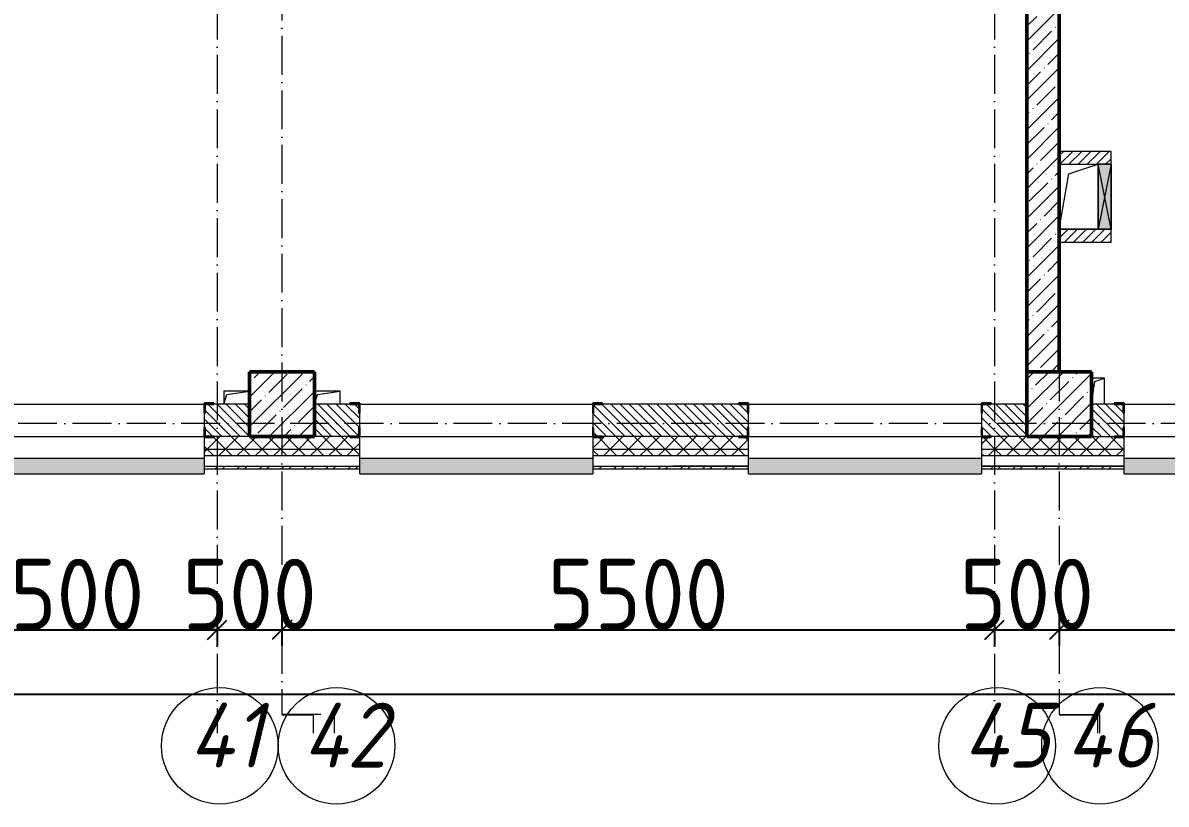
# Model space of a CAD drawing. Header units: millimetres. Extents: x -136833 to 49383, y -8033 to 344618.
# Drawn here: x -75934 to -67109, y 298141 to 304169 of the extents above; entities that cross this region are included whole.
import ezdxf

# ---------------------------------------------------------------- set-up
doc = ezdxf.new("R2010")
doc.units = ezdxf.units.MM
doc.linetypes.add('50_200_ШТРИХ_1Т_ш5_п1_п1_', pattern=[700, 500, -100, 0, -100])
for name, color, linetype, lineweight in [('A-____-____-DIMS', 7, 'Continuous', 9), ('A-DETL-GENF-OTLN', 7, 'Continuous', 9), ('A-FLOR-____-OTLN', 7, 'Continuous', 9), ('A-GENM-____-MCUT', 7, 'Continuous', 25), ('A-GENM-____-OTLN', 7, 'Continuous', 9), ('A-GENM-____-OTLN-1', 7, 'Continuous', 25), ('A-GLAZ-____-OTLN', 7, 'Continuous', 9), ('A-WALL-____-MCUT', 7, 'Continuous', 13), ('A-WALL-____-MCUT-1', 7, 'Continuous', 9), ('A-WALL-____-MCUT-2', 7, 'Continuous', 50), ('A-WALL-____-OTLN', 7, 'Continuous', 9), ('A-WALL-____-PATT-1', 7, 'Continuous', 9), ('A-WALL-FNSH-MCUT-1', 7, 'Continuous', 9), ('S-COLS-____-MCUT', 7, 'Continuous', 50), ('S-COLS-____-OTLN', 7, 'Continuous', 9), ('S-GRID-____-IDEN', 7, 'Continuous', 9), ('S-GRID-____-OTLN', 7, 'Continuous', 9), ('S-GRID-____-OTLN-1', 7, '50_200_ШТРИХ_1Т_ш5_п1_п1_', 9)]:
    doc.layers.add(name, color=color, linetype=linetype, lineweight=lineweight)
doc.layers.add('A-GLAZ-____-OTLN-1', color=7, linetype='Continuous', lineweight=9, true_color=0xc0c0c0)
doc.styles.add('ISOCPEUR_I_9', font='isocpeui.ttf', dxfattribs={"width": 0.9, "height": 250})
doc.styles.add('СПДС', font='isocpeur.ttf', dxfattribs={"width": 0.9})
doc.dimstyles.new('ISO-2_5_0_9К_БОЛЬШОЙ_ОСИ', dxfattribs={"dimscale": 304.8, "dimtxt": 248.995294, "dimasz": 0.492126, "dimexe": 0.393701, "dimexo": 0, "dimgap": 0, "dimtad": 1, "dimdec": 0, "dimzin": 0, "dimdsep": 46, "dimtxsty": 'ISOCPEUR_I_9', "dimblk1": 'OBLIQUE', "dimblk2": 'OBLIQUE', "dimsah": 1, "dimcen": 0.09, "dimdle": 0.393701, "dimazin": 0, "dimtfac": 1, "dimtdec": 4, "dimtix": 1, "dimtmove": 0, "dimatfit": 3, "dimfxl": 1, "dimtvp": 1, "dimtolj": 1, "dimtzin": 0, "dimarcsym": 2})
pattern_1 = [(135, (-131434.413, 245796.486), (-35.35534, -35.35534), [])]
pattern_2 = [(45, (-131434.41, 245796.49), (-70.71068, 70.71068), []), (135, (-131434.41, 245796.49), (-70.71068, -70.71068), [])]
pattern_3 = [(45, (-131434.413, 245796.486), (-35.35534, 35.35534), [])]
pattern_4 = [(45, (-131434.41, 245796.49), (-85.53659, 85.53659), []), (45, (-131377.39, 245796.49), (-85.53659, 85.53659), [])]

# ---------------------------------------------------------------- blocks, each defined once
blk = doc.blocks.new('BSC_Колонна _Прямоугольная - 500х500-V19-АР1_План отверстий 2 этажа в осях 1-64_Ю-ЯЯ')
at = {"layer": 'S-COLS-____-OTLN'}
h = blk.add_hatch(dxfattribs=at)
h.set_pattern_fill('FP_28', color=256, style=0, pattern_type=2)
h.set_pattern_definition([(45, (-63500, -55431.04), (-114.04925, 114.04925), []), (45, (-63385.95, -55431.04), (-114.04925, 114.04925), [201.613, -40.323, 3.353, -36.97])])
h.paths.add_polyline_path([(-250, -250), (250, -250), (250, 250), (-250, 250)], flags=0)
at = {"layer": 'S-COLS-____-MCUT'}
for p, q in [((250, 250), (-250, 250)), ((-250, 250), (-250, -250)), ((250, -250), (250, 250)), ((-250, -250), (250, -250))]:
    blk.add_line(p, q, dxfattribs=at)
blk = doc.blocks.new('BSC_Колонна _Прямоугольная - 500х500-V61-АР1_План отверстий 2 этажа в осях 1-64_Ю-ЯЯ')
at = {"layer": 'S-COLS-____-OTLN'}
h = blk.add_hatch(dxfattribs=at)
h.set_pattern_fill('FP_72', color=256, style=0, pattern_type=2)
h.set_pattern_definition([(45, (-57500, -55431.04), (-114.04925, 114.04925), []), (45, (-57385.95, -55431.04), (-114.04925, 114.04925), [201.613, -40.323, 3.353, -36.97])])
h.paths.add_polyline_path([(-250, -250), (250, -250), (250, 250), (-250, 250), (-250, 179.1)], flags=0)
at = {"layer": 'S-COLS-____-MCUT'}
for p, q in [((250, 250), (-250, 250)), ((-250, 250), (-250, -250)), ((250, -250), (250, 250)), ((-250, -250), (250, -250))]:
    blk.add_line(p, q, dxfattribs=at)
blk = doc.blocks.new('Фахверк_СКБ_Уголок - 250_2700-27497298-АР1_План отверстий 2 этажа в осях 1-64_Ю-ЯЯ')
at = {"layer": 'A-GENM-____-MCUT'}
for p, q in [((200, 181), (125, 181)), ((125, 181), (125, 106)), ((200, 175), (200, 181)), ((125, 106), (131, 106)), ((131, 106), (131, 175)), ((131, 175), (200, 175)), ((131, -6), (125, -6)), ((125, -6), (125, -81)), ((125, -81), (200, -81)), ((131, -75), (131, -6)), ((200, -75), (131, -75)), ((200, -81), (200, -75))]:
    blk.add_line(p, q, dxfattribs=at)
blk = doc.blocks.new('AR_Отверстие прямоугольное _в плите_ - AR_Отверстие прямоугольное _в плите_-V167-АР1_План отверстий 2 этажа в осях 1-64_Ю-ЯЯ')
at = {"layer": 'A-GENM-____-OTLN'}
for p, q in [((100, 50), (-100, 50)), ((-100, -50), (-75, 25)), ((-75, 25), (100, 50)), ((100, -50), (100, 50))]:
    blk.add_line(p, q, dxfattribs=at)
blk = doc.blocks.new('AR_Отверстие прямоугольное _в плите_ - AR_Отверстие прямоугольное _в плите_-30510843-АР1_План отверстий 2 этажа в осях 1-64_Ю-ЯЯ')
at = {"layer": 'A-GENM-____-OTLN'}
for p, q in [((50, 100), (-50, 100)), ((-25, 75), (50, 100)), ((50, -100), (50, 100)), ((-50, -100), (-25, 75))]:
    blk.add_line(p, q, dxfattribs=at)
blk = doc.blocks.new('AR_Отверстие прямоугольное _в плите_ - AR_Отверстие прямоугольное _в плите_-V175-АР1_План отверстий 2 этажа в осях 1-64_Ю-ЯЯ')
at = {"layer": 'A-GENM-____-OTLN'}
for p, q in [((100, 50), (-100, 50)), ((-100, 50), (-100, -50)), ((-100, -50), (-75, 25)), ((-75, 25), (100, 50))]:
    blk.add_line(p, q, dxfattribs=at)
blk = doc.blocks.new('AR_Отверстие прямоугольное _в плите_ - AR_Отверстие прямоугольное _в плите_-V185-АР1_План отверстий 2 этажа в осях 1-64_Ю-ЯЯ')
at = {"layer": 'A-GENM-____-OTLN'}
for p, q in [((-75, 175), (148.4, 249.5)), ((-150, -250), (-75, 175)), ((-150, -250), (150, -250))]:
    blk.add_line(p, q, dxfattribs=at)
blk = doc.blocks.new('Отлив_СКБ - Отлив витража_120_НВФ-31885687-АР1_План отверстий 2 этажа в осях 1-64_Ю-ЯЯ')
at = {"layer": 'A-GLAZ-____-OTLN-1'}
for points in [[(0, 0), (0, -2), (1800, -2), (1800, 0), (1023.3, 0)], [(0, -83), (0, -120), (1800, -120), (1800, -2), (0, -2), (0, -63)]]:
    blk.add_hatch(color=256, dxfattribs=at).paths.add_polyline_path(points, flags=0)
at = {"layer": 'A-GLAZ-____-OTLN'}
for p, q in [((0, 0), (1800, 0)), ((1800, -2), (0, -2)), ((0, -120), (0, -83)), ((1800, -83), (1800, -120)), ((0, -120), (1800, -120))]:
    blk.add_line(p, q, dxfattribs=at)
blk = doc.blocks.new('Отлив_СКБ - Отлив витража_120_НВФ-31885283-АР1_План отверстий 2 этажа в осях 1-64_Ю-ЯЯ')
at = {"layer": 'A-GLAZ-____-OTLN-1'}
for points in [[(426.1, -2), (1000, -2), (1000, 0), (0, 0), (0, -2)], [(426.1, -120), (1000, -120), (1000, -2), (0, -2), (0, -120)]]:
    blk.add_hatch(color=256, dxfattribs=at).paths.add_polyline_path(points, flags=0)
at = {"layer": 'A-GLAZ-____-OTLN'}
for p, q in [((0, 0), (1000, 0)), ((1000, -2), (0, -2)), ((0, -120), (0, -83)), ((1000, -83), (1000, -120)), ((0, -120), (1000, -120))]:
    blk.add_line(p, q, dxfattribs=at)
blk = doc.blocks.new('AR_Отверстие прямоугольное _в стене__БезПР - AR_Отверстие прямоугольное _в стене__БезПР-36789228-АР1_План отверстий 2 этажа в осях 1-64_Ю-ЯЯ')
at = {"layer": 'A-GLAZ-____-OTLN'}
blk.add_hatch(color=256, dxfattribs=at).paths.add_polyline_path([(250, -50), (250, 50), (-250, 50), (-250, -50), (-193.5, -50)], flags=0)
at = {"layer": 'A-DETL-GENF-OTLN'}
for p, q in [((-250, -50), (-250, 50)), ((-250, 50), (250, 50)), ((250, 50), (-250, -50)), ((-250, 50), (250, -50)), ((250, 50), (-250, 50)), ((-250, 50), (-250, -50)), ((250, 50), (250, -50)), ((250, -50), (250, 50)), ((250, -50), (-250, -50)), ((-250, -50), (250, -50))]:
    blk.add_line(p, q, dxfattribs=at)
at = {"layer": 'A-GLAZ-____-OTLN'}
blk.add_line((250, 50), (-250, 50), dxfattribs=at)
blk = doc.blocks.new('Ось сетки - Круг_Ø6_00__ISO-2_5_0_9K_-25732049-АР1_План отверстий 3 этажа в осях 1-64_Ю-ЯЯ')
at = {"layer": 'S-GRID-____-IDEN'}
blk.add_circle((0, 0), 3, dxfattribs=at)
blk = doc.blocks.new('_Oblique')
at = {"color": 0, "linetype": 'ByBlock', "lineweight": -2}
blk.add_line((-0.5, -0.5), (0.5, 0.5), dxfattribs=at)
blk = doc.blocks.new('*D2112')
at = {"layer": 'A-____-____-DIMS', "color": 0, "lineweight": -2, "transparency": 16777216}
for p, q in [((338270.7, -33068.9), (338270.7, -33295)), ((340770.7, -33068.9), (340770.7, -33295)), ((338150.7, -33175), (340890.7, -33175))]:
    blk.add_line(p, q, dxfattribs=at)
at = {"layer": 'Defpoints', "color": 0, "transparency": 16777216}
for p in [(338270.7, -33068.9), (340770.7, -33068.9), (340770.7, -33175)]:
    blk.add_point(p, dxfattribs=at)
at = {"layer": 'A-____-____-DIMS', "color": 0, "lineweight": -2, "transparency": 16777216, "xscale": 150, "yscale": 150, "zscale": 150, "rotation": 180}
blk.add_blockref('_Oblique', (338270.7, -33175), dxfattribs=at)
at = {"layer": 'A-____-____-DIMS', "color": 0, "lineweight": -2, "transparency": 16777216, "xscale": 150, "yscale": 150, "zscale": 150}
blk.add_blockref('_Oblique', (340770.7, -33175), dxfattribs=at)
at = {"layer": 'A-____-____-DIMS', "color": 0, "transparency": 16777216, "insert": (339520.7, -32900.7), "char_height": 548.64, "attachment_point": 5, "style": 'СПДС'}
blk.add_mtext('\\A1;2500', dxfattribs=at)
blk = doc.blocks.new('*D2113')
at = {"layer": 'A-____-____-DIMS', "color": 0, "lineweight": -2, "transparency": 16777216}
for p, q in [((340770.7, -33068.9), (340770.7, -33295)), ((341270.7, -33068.9), (341270.7, -33295)), ((340770.7, -33175), (340620.7, -33175)), ((340770.7, -33175), (341270.7, -33175)), ((341270.7, -33175), (341420.7, -33175))]:
    blk.add_line(p, q, dxfattribs=at)
at = {"layer": 'Defpoints', "color": 0, "transparency": 16777216}
for p in [(340770.7, -33068.9), (341270.7, -33068.9), (341270.7, -33175)]:
    blk.add_point(p, dxfattribs=at)
at = {"layer": 'A-____-____-DIMS', "color": 0, "lineweight": -2, "transparency": 16777216, "xscale": 150, "yscale": 150, "zscale": 150}
blk.add_blockref('_Oblique', (340770.7, -33175), dxfattribs=at)
at = {"layer": 'A-____-____-DIMS', "color": 0, "lineweight": -2, "transparency": 16777216, "xscale": 150, "yscale": 150, "zscale": 150, "rotation": 180}
blk.add_blockref('_Oblique', (341270.7, -33175), dxfattribs=at)
at = {"layer": 'A-____-____-DIMS', "color": 0, "transparency": 16777216, "insert": (341020.7, -32900.7), "char_height": 548.64, "attachment_point": 5, "style": 'СПДС'}
blk.add_mtext('\\A1;500', dxfattribs=at)
blk = doc.blocks.new('*D2114')
at = {"layer": 'A-____-____-DIMS', "color": 0, "lineweight": -2, "transparency": 16777216}
for p, q in [((341270.7, -33068.9), (341270.7, -33295)), ((346770.7, -33068.9), (346770.7, -33295)), ((341150.7, -33175), (346890.7, -33175))]:
    blk.add_line(p, q, dxfattribs=at)
at = {"layer": 'Defpoints', "color": 0, "transparency": 16777216}
for p in [(341270.7, -33068.9), (346770.7, -33068.9), (346770.7, -33175)]:
    blk.add_point(p, dxfattribs=at)
at = {"layer": 'A-____-____-DIMS', "color": 0, "lineweight": -2, "transparency": 16777216, "xscale": 150, "yscale": 150, "zscale": 150, "rotation": 180}
blk.add_blockref('_Oblique', (341270.7, -33175), dxfattribs=at)
at = {"layer": 'A-____-____-DIMS', "color": 0, "lineweight": -2, "transparency": 16777216, "xscale": 150, "yscale": 150, "zscale": 150}
blk.add_blockref('_Oblique', (346770.7, -33175), dxfattribs=at)
at = {"layer": 'A-____-____-DIMS', "color": 0, "transparency": 16777216, "insert": (344020.7, -32900.7), "char_height": 548.64, "attachment_point": 5, "style": 'СПДС'}
blk.add_mtext('\\A1;5500', dxfattribs=at)
blk = doc.blocks.new('*D2115')
at = {"layer": 'A-____-____-DIMS', "color": 0, "lineweight": -2, "transparency": 16777216}
for p, q in [((346770.7, -33068.9), (346770.7, -33295)), ((347270.7, -33068.9), (347270.7, -33295)), ((346770.7, -33175), (346620.7, -33175)), ((346770.7, -33175), (347270.7, -33175)), ((347270.7, -33175), (347420.7, -33175))]:
    blk.add_line(p, q, dxfattribs=at)
at = {"layer": 'Defpoints', "color": 0, "transparency": 16777216}
for p in [(346770.7, -33068.9), (347270.7, -33068.9), (347270.7, -33175)]:
    blk.add_point(p, dxfattribs=at)
at = {"layer": 'A-____-____-DIMS', "color": 0, "lineweight": -2, "transparency": 16777216, "xscale": 150, "yscale": 150, "zscale": 150}
blk.add_blockref('_Oblique', (346770.7, -33175), dxfattribs=at)
at = {"layer": 'A-____-____-DIMS', "color": 0, "lineweight": -2, "transparency": 16777216, "xscale": 150, "yscale": 150, "zscale": 150, "rotation": 180}
blk.add_blockref('_Oblique', (347270.7, -33175), dxfattribs=at)
at = {"layer": 'A-____-____-DIMS', "color": 0, "transparency": 16777216, "insert": (347020.7, -32900.7), "char_height": 548.64, "attachment_point": 5, "style": 'СПДС'}
blk.add_mtext('\\A1;500', dxfattribs=at)
blk = doc.blocks.new('*D2116')
at = {"layer": 'A-____-____-DIMS', "color": 0, "lineweight": -2, "transparency": 16777216}
for p, q in [((347270.7, -33068.9), (347270.7, -33295)), ((350470.7, -33068.9), (350470.7, -33295)), ((347150.7, -33175), (350590.7, -33175))]:
    blk.add_line(p, q, dxfattribs=at)
at = {"layer": 'Defpoints', "color": 0, "transparency": 16777216}
for p in [(347270.7, -33068.9), (350470.7, -33068.9), (350470.7, -33175)]:
    blk.add_point(p, dxfattribs=at)
at = {"layer": 'A-____-____-DIMS', "color": 0, "lineweight": -2, "transparency": 16777216, "xscale": 150, "yscale": 150, "zscale": 150, "rotation": 180}
blk.add_blockref('_Oblique', (347270.7, -33175), dxfattribs=at)
at = {"layer": 'A-____-____-DIMS', "color": 0, "lineweight": -2, "transparency": 16777216, "xscale": 150, "yscale": 150, "zscale": 150}
blk.add_blockref('_Oblique', (350470.7, -33175), dxfattribs=at)
at = {"layer": 'A-____-____-DIMS', "color": 0, "transparency": 16777216, "insert": (348870.7, -32900.7), "char_height": 548.64, "attachment_point": 5, "style": 'СПДС'}
blk.add_mtext('\\A1;3200', dxfattribs=at)
blk = doc.blocks.new('*D2119')
at = {"layer": 'A-____-____-DIMS', "color": 0, "lineweight": -2, "transparency": 16777216}
for p, q in [((281420.7, -33565.7), (281420.7, -33791.8)), ((354820.7, -33565.7), (354820.7, -33791.8)), ((281300.7, -33671.8), (354940.7, -33671.8))]:
    blk.add_line(p, q, dxfattribs=at)
at = {"layer": 'Defpoints', "color": 0, "transparency": 16777216}
for p in [(281420.7, -33565.7), (354820.7, -33565.7), (354820.7, -33671.8)]:
    blk.add_point(p, dxfattribs=at)
at = {"layer": 'A-____-____-DIMS', "color": 0, "lineweight": -2, "transparency": 16777216, "xscale": 150, "yscale": 150, "zscale": 150, "rotation": 180}
blk.add_blockref('_Oblique', (281420.7, -33671.8), dxfattribs=at)
at = {"layer": 'A-____-____-DIMS', "color": 0, "lineweight": -2, "transparency": 16777216, "xscale": 150, "yscale": 150, "zscale": 150}
blk.add_blockref('_Oblique', (354820.7, -33671.8), dxfattribs=at)
at = {"layer": 'A-____-____-DIMS', "color": 0, "transparency": 16777216, "insert": (318120.7, -33397.5), "char_height": 548.64, "attachment_point": 5, "style": 'СПДС'}
blk.add_mtext('\\A1;73400', dxfattribs=at)
blk = doc.blocks.new('3эт')
at = {"layer": 'S-GRID-____-OTLN-1', "color": 251, "ltscale": 0.6, "true_color": 0x636466}
for p, q in [((340770.7, 4029.4), (340770.7, -33971.9)), ((346770.7, 4029.4), (346770.7, -33971.9)), ((341270.7, 3756), (341270.7, -33823.9)), ((347270.7, 3756), (347270.7, -33828.9)), ((387845.1, -31582.4), (279101.9, -31582.4)), ((341270.7, -33823.9), (341672.4, -33823.9)), ((341672.4, -33823.9), (341672.4, -33971.9)), ((347270.7, -33828.9), (347565.2, -33828.9)), ((347565.2, -33828.9), (347565.2, -33971.9))]:
    blk.add_line(p, q, dxfattribs=at)
at = {"layer": 'S-GRID-____-IDEN', "xscale": 150, "yscale": 150, "zscale": 99.99999999999993, "rotation": 180}
for p in [(340790.6, -34069.4), (341692.3, -34069.4), (346790.6, -34069.4), (347585.1, -34069.4)]:
    blk.add_blockref('Ось сетки - Круг_Ø6_00__ISO-2_5_0_9K_-25732049-АР1_План отверстий 3 этажа в осях 1-64_Ю-ЯЯ', p, dxfattribs=at)
at = {"layer": 'S-GRID-____-IDEN', "char_height": 500, "attachment_point": 1, "style": 'ISOCPEUR_I_9'}
for s, insert, width in [('41', (340554, -33737), 367.975), ('42', (341431.9, -33737), 425.696), ('45', (346530.1, -33737), 425.696), ('46', (347324.6, -33737), 425.696)]:
    blk.add_mtext(s, dxfattribs=dict(at, insert=insert, width=width))
at = {"layer": 'A-____-____-DIMS'}
for base, p1, p2, override, picture, middle in [((340770.7, -33175), (338270.7, -33068.9), (340770.7, -33068.9), {"dimtxt": 1.8, "dimpost": '<>', "dimtxsty": 'СПДС', "dimfxl": 2500}, '*D2112', (339520.7, -32900.7)), ((341270.7, -33175), (340770.7, -33068.9), (341270.7, -33068.9), {"dimtxt": 1.8, "dimpost": '<>', "dimtxsty": 'СПДС', "dimfxl": 500}, '*D2113', (341020.7, -32900.7)), ((346770.7, -33175), (341270.7, -33068.9), (346770.7, -33068.9), {"dimtxt": 1.8, "dimpost": '<>', "dimtxsty": 'СПДС', "dimfxl": 5500}, '*D2114', (344020.7, -32900.7)), ((347270.7, -33175), (346770.7, -33068.9), (347270.7, -33068.9), {"dimtxt": 1.8, "dimpost": '<>', "dimtxsty": 'СПДС', "dimfxl": 500}, '*D2115', (347020.7, -32900.7)), ((350470.7, -33175), (347270.7, -33068.9), (350470.7, -33068.9), {"dimtxt": 1.8, "dimpost": '<>', "dimtxsty": 'СПДС', "dimfxl": 3200}, '*D2116', (348870.7, -32900.7)), ((354820.7, -33671.8), (281420.7, -33565.7), (354820.7, -33565.7), {"dimtxt": 1.8, "dimpost": '<>', "dimtxsty": 'СПДС', "dimfxl": 73400}, '*D2119', (318120.7, -33397.5))]:
    dim = blk.add_linear_dim(base=base, p1=p1, p2=p2, dimstyle='ISO-2_5_0_9К_БОЛЬШОЙ_ОСИ', override=override, dxfattribs=at)
    dim.commit()
    dim.dimension.update_dxf_attribs({"geometry": picture, "text_midpoint": middle})

msp = doc.modelspace()

# ---------------------------------------------------------------- hatches: boundary and pattern name
at = {"layer": 'A-WALL-____-PATT-1'}
h = msp.add_hatch(dxfattribs=at)
h.set_pattern_fill('FP_13', color=256, style=0, pattern_type=2)
h.set_pattern_definition([(45, (-131434.41, 245796.49), (-114.04925, 114.04925), []), (45, (-131320.36, 245796.49), (-114.04925, 114.04925), [201.612, -40.322, 3.353, -36.97])])
h.paths.add_polyline_path([(-67934.4, 301477.5), (-67934.4, 308027.5), (-68184.4, 308027.5), (-68184.4, 301477.5)], flags=0)
h.paths.add_polyline_path([(-68142.7, 308277.5), (-67934.4, 308277.5), (-67934.4, 308477.5), (-68184.4, 308477.5), (-68184.4, 308277.5)], flags=0)
h = msp.add_hatch(dxfattribs=at)
h.set_pattern_fill('FP_5', color=256, style=0, pattern_type=2)
h.set_pattern_definition(pattern_3)
h.paths.add_polyline_path([(-67934.4, 303077.5), (-67634.4, 303077.5), (-67634.4, 303177.5), (-67934.4, 303177.5)], flags=0)
h = msp.add_hatch(dxfattribs=at)
h.set_pattern_fill('FP_5', color=256, style=0, pattern_type=2)
h.set_pattern_definition(pattern_3)
h.paths.add_polyline_path([(-67534.4, 303077.5), (-67534.4, 303177.5), (-67634.4, 303177.5), (-67634.4, 303077.5)], flags=0)
h = msp.add_hatch(dxfattribs=at)
h.set_pattern_fill('FP_5', color=256, style=0, pattern_type=2)
h.set_pattern_definition(pattern_3)
h.paths.add_polyline_path([(-67934.4, 302477.5), (-67534.4, 302477.5), (-67534.4, 302577.5), (-67934.4, 302577.5)], flags=0)
h = msp.add_hatch(dxfattribs=at)
h.set_pattern_fill('FP_6', color=256, style=0, pattern_type=2)
h.set_pattern_definition(pattern_1)
h.paths.add_polyline_path([(-74459.4, 300977.5), (-74184.4, 300977.5), (-74184.4, 301227.5), (-74528.4, 301227.5), (-74528.4, 301158.5), (-74534.4, 301158.5), (-74534.4, 301046.5), (-74528.4, 301046.5), (-74528.4, 300977.5)], flags=0)
h.paths.add_polyline_path([(-76657.1, 300977.5), (-76340.4, 300977.5), (-76340.4, 301046.5), (-76334.4, 301046.5), (-76334.4, 301158.5), (-76340.4, 301158.5), (-76340.4, 301227.5), (-76684.4, 301227.5), (-76684.4, 300977.5)], flags=0)
h = msp.add_hatch(dxfattribs=at)
h.set_pattern_fill('FP_6', color=256, style=0, pattern_type=2)
h.set_pattern_definition(pattern_1)
h.paths.add_polyline_path([(-68528.4, 300977.5), (-68184.4, 300977.5), (-68184.4, 301227.5), (-68528.4, 301227.5), (-68528.4, 301158.5), (-68534.4, 301158.5), (-68534.4, 301046.5), (-68528.4, 301046.5)], flags=0)
h.paths.add_polyline_path([(-70409.4, 300977.5), (-70340.4, 300977.5), (-70340.4, 301046.5), (-70334.4, 301046.5), (-70334.4, 301158.5), (-70340.4, 301158.5), (-70340.4, 301227.5), (-71528.4, 301227.5), (-71528.4, 301158.5), (-71534.4, 301158.5), (-71534.4, 301046.5), (-71528.4, 301046.5), (-71528.4, 300977.5), (-71354.6, 300977.5)], flags=0)
h.paths.add_polyline_path([(-73340.4, 300977.5), (-73340.4, 301046.5), (-73334.4, 301046.5), (-73334.4, 301158.5), (-73340.4, 301158.5), (-73340.4, 301227.5), (-73684.4, 301227.5), (-73684.4, 300977.5), (-73409.4, 300977.5)], flags=0)
h = msp.add_hatch(dxfattribs=at)
h.set_pattern_fill('FP_6', color=256, style=0, pattern_type=2)
h.set_pattern_definition(pattern_1)
h.paths.add_polyline_path([(-64984.4, 300977.5), (-64984.4, 301227.5), (-66428.4, 301227.5), (-66428.4, 301158.5), (-66434.4, 301158.5), (-66434.4, 301046.5), (-66428.4, 301046.5), (-66428.4, 300977.5), (-66052.1, 300977.5)], flags=0)
h.paths.add_polyline_path([(-67684.4, 300977.5), (-67440.4, 300977.5), (-67440.4, 301046.5), (-67434.4, 301046.5), (-67434.4, 301158.5), (-67440.4, 301158.5), (-67440.4, 301227.5), (-67684.4, 301227.5), (-67684.4, 301221.5)], flags=0)
h = msp.add_hatch(dxfattribs=at)
h.set_pattern_fill('FP_1', color=256, style=0, pattern_type=2)
h.set_pattern_definition(pattern_2)
h.paths.add_polyline_path([(-57214.6, 300877.5), (-57134.4, 300877.5), (-57134.4, 300977.5), (-63484.4, 300977.5), (-63484.4, 300877.5), (-60749.6, 300877.5)], flags=0)
h.paths.add_polyline_path([(-66434.4, 300877.5), (-64484.4, 300877.5), (-64484.4, 300977.5), (-66359.4, 300977.5), (-66359.4, 300971.5), (-66434.4, 300971.5)], flags=0)
h.paths.add_polyline_path([(-67434.4, 300877.5), (-67434.4, 300971.5), (-67509.4, 300971.5), (-67509.4, 300977.5), (-68459.4, 300977.5), (-68459.4, 300971.5), (-68534.4, 300971.5), (-68534.4, 300877.5), (-67819.6, 300877.5)], flags=0)
h.paths.add_polyline_path([(-71354.6, 300877.5), (-70334.4, 300877.5), (-70334.4, 300971.5), (-70409.4, 300971.5), (-70409.4, 300977.5), (-71459.4, 300977.5), (-71459.4, 300971.5), (-71534.4, 300971.5), (-71534.4, 300877.5), (-71459.4, 300877.5)], flags=0)
h.paths.add_polyline_path([(-73334.4, 300877.5), (-73334.4, 300971.5), (-73409.4, 300971.5), (-73409.4, 300977.5), (-74459.4, 300977.5), (-74459.4, 300971.5), (-74534.4, 300971.5), (-74534.4, 300877.5), (-74005.8, 300877.5)], flags=0)
h.paths.add_polyline_path([(-77098.9, 300877.5), (-76334.4, 300877.5), (-76334.4, 300971.5), (-76409.4, 300971.5), (-76409.4, 300977.5), (-77459.4, 300977.5), (-77459.4, 300971.5), (-77534.4, 300971.5), (-77534.4, 300877.5), (-77184.4, 300877.5)], flags=0)
h.paths.add_polyline_path([(-79409.4, 300877.5), (-79334.4, 300877.5), (-79334.4, 300971.5), (-79409.4, 300971.5), (-79409.4, 300977.5), (-80459.4, 300977.5), (-80459.4, 300971.5), (-80534.4, 300971.5), (-80534.4, 300877.5), (-80192.1, 300877.5)], flags=0)
h.paths.add_polyline_path([(-83534.4, 300877.5), (-82334.4, 300877.5), (-82334.4, 300971.5), (-82409.4, 300971.5), (-82409.4, 300977.5), (-83459.4, 300977.5), (-83459.4, 300971.5), (-83534.4, 300971.5)], flags=0)
h.paths.add_polyline_path([(-88959.4, 300877.5), (-88884.4, 300877.5), (-88884.4, 300971.5), (-88959.4, 300971.5), (-88959.4, 300977.5), (-90009.4, 300977.5), (-90009.4, 300971.5), (-90084.4, 300971.5), (-90084.4, 300877.5), (-89029.6, 300877.5)], flags=0)
h.paths.add_polyline_path([(-87009.4, 300877.5), (-85334.4, 300877.5), (-85334.4, 300971.5), (-85409.4, 300971.5), (-85409.4, 300977.5), (-87009.4, 300977.5), (-87009.4, 300971.5), (-87084.4, 300971.5), (-87084.4, 300877.5)], flags=0)
h.paths.add_polyline_path([(-91959.4, 300877.5), (-91884.4, 300877.5), (-91884.4, 300971.5), (-91959.4, 300971.5), (-91959.4, 300977.5), (-93009.4, 300977.5), (-93009.4, 300971.5), (-93084.4, 300971.5), (-93084.4, 300877.5), (-92234.4, 300877.5)], flags=0)
h.paths.add_polyline_path([(-94884.4, 300877.5), (-94884.4, 300971.5), (-94959.4, 300971.5), (-94959.4, 300977.5), (-96009.4, 300977.5), (-96009.4, 300971.5), (-96084.4, 300971.5), (-96084.4, 300877.5), (-95215.8, 300877.5)], flags=0)
h.paths.add_polyline_path([(-99084.4, 300877.5), (-97884.4, 300877.5), (-97884.4, 300971.5), (-97959.4, 300971.5), (-97959.4, 300977.5), (-99009.4, 300977.5), (-99009.4, 300971.5), (-99084.4, 300971.5)], flags=0)
h.paths.add_polyline_path([(-100884.4, 300877.5), (-100884.4, 300971.5), (-100959.4, 300971.5), (-100959.4, 300977.5), (-102009.4, 300977.5), (-102009.4, 300971.5), (-102084.4, 300971.5), (-102084.4, 300877.5), (-100959.4, 300877.5)], flags=0)
h.paths.add_polyline_path([(-104734.4, 300877.5), (-103884.4, 300877.5), (-103884.4, 300971.5), (-103959.4, 300971.5), (-103959.4, 300977.5), (-105009.4, 300977.5), (-105009.4, 300971.5), (-105084.4, 300971.5), (-105084.4, 300877.5), (-104937.1, 300877.5)], flags=0)
h.paths.add_polyline_path([(-106884.4, 300877.5), (-106884.4, 300971.5), (-106959.4, 300971.5), (-106959.4, 300977.5), (-108009.4, 300977.5), (-108009.4, 300971.5), (-108084.4, 300971.5), (-108084.4, 300877.5), (-107588.3, 300877.5)], flags=0)
h.paths.add_polyline_path([(-109884.4, 300877.5), (-109884.4, 300971.5), (-109959.4, 300971.5), (-109959.4, 300977.5), (-111009.4, 300977.5), (-111009.4, 300971.5), (-111084.4, 300971.5), (-111084.4, 300877.5), (-109959.4, 300877.5)], flags=0)
h.paths.add_polyline_path([(-112884.4, 300877.5), (-112884.4, 300971.5), (-112959.4, 300971.5), (-112959.4, 300977.5), (-114009.4, 300977.5), (-114009.4, 300971.5), (-114084.4, 300971.5), (-114084.4, 300877.5), (-112890.8, 300877.5)], flags=0)
h.paths.add_polyline_path([(-115084.4, 300877.5), (-115084.4, 300971.5), (-115159.4, 300971.5), (-115159.4, 300977.5), (-124884.4, 300977.5), (-124884.4, 300877.5), (-115542.1, 300877.5)], flags=0)
h.paths.add_polyline_path([(-125884.4, 300877.5), (-125884.4, 300977.5), (-133884.4, 300977.5), (-133884.4, 300877.5), (-127914.6, 300877.5)], flags=0)
h = msp.add_hatch(dxfattribs=at)
h.set_pattern_fill('FP_1', color=256, style=0, pattern_type=2)
h.set_pattern_definition(pattern_2)
h.paths.add_polyline_path([(-57134.4, 300827.5), (-57134.4, 300877.5), (-63484.4, 300877.5), (-63484.4, 300827.5), (-57214.6, 300827.5)], flags=0)
h.paths.add_polyline_path([(-64484.4, 300827.5), (-64484.4, 300877.5), (-66434.4, 300877.5), (-66434.4, 300827.5), (-66052.1, 300827.5)], flags=0)
h.paths.add_polyline_path([(-67434.4, 300827.5), (-67434.4, 300877.5), (-68534.4, 300877.5), (-68534.4, 300827.5), (-67819.6, 300827.5)], flags=0)
h.paths.add_polyline_path([(-70334.4, 300827.5), (-70334.4, 300877.5), (-71534.4, 300877.5), (-71534.4, 300827.5), (-71354.6, 300827.5)], flags=0)
h.paths.add_polyline_path([(-73334.4, 300827.5), (-73334.4, 300877.5), (-74534.4, 300877.5), (-74534.4, 300827.5), (-74005.8, 300827.5)], flags=0)
h.paths.add_polyline_path([(-76334.4, 300827.5), (-76334.4, 300877.5), (-77534.4, 300877.5), (-77534.4, 300827.5), (-76657.1, 300827.5)], flags=0)
h.paths.add_polyline_path([(-80534.4, 300827.5), (-79334.4, 300827.5), (-79334.4, 300877.5), (-80534.4, 300877.5)], flags=0)
h.paths.add_polyline_path([(-82843.3, 300827.5), (-82334.4, 300827.5), (-82334.4, 300877.5), (-83534.4, 300877.5), (-83534.4, 300827.5)], flags=0)
h.paths.add_polyline_path([(-87084.4, 300827.5), (-85334.4, 300827.5), (-85334.4, 300877.5), (-87084.4, 300877.5)], flags=0)
h.paths.add_polyline_path([(-90084.4, 300827.5), (-88884.4, 300827.5), (-88884.4, 300877.5), (-90084.4, 300877.5)], flags=0)
h.paths.add_polyline_path([(-91884.4, 300827.5), (-91884.4, 300877.5), (-93084.4, 300877.5), (-93084.4, 300827.5), (-92564.6, 300827.5)], flags=0)
h.paths.add_polyline_path([(-97884.4, 300827.5), (-97884.4, 300877.5), (-99084.4, 300877.5), (-99084.4, 300827.5)], flags=0)
h.paths.add_polyline_path([(-96084.4, 300827.5), (-94884.4, 300827.5), (-94884.4, 300877.5), (-96084.4, 300877.5)], flags=0)
h.paths.add_polyline_path([(-100884.4, 300827.5), (-100884.4, 300877.5), (-102084.4, 300877.5), (-102084.4, 300827.5), (-101402.1, 300827.5)], flags=0)
h.paths.add_polyline_path([(-103884.4, 300827.5), (-103884.4, 300877.5), (-105084.4, 300877.5), (-105084.4, 300827.5), (-104053.3, 300827.5)], flags=0)
h.paths.add_polyline_path([(-108084.4, 300827.5), (-106884.4, 300827.5), (-106884.4, 300877.5), (-108084.4, 300877.5)], flags=0)
h.paths.add_polyline_path([(-109884.4, 300827.5), (-109884.4, 300877.5), (-111084.4, 300877.5), (-111084.4, 300827.5), (-110239.6, 300827.5)], flags=0)
h.paths.add_polyline_path([(-112890.8, 300827.5), (-112884.4, 300827.5), (-112884.4, 300877.5), (-114084.4, 300877.5), (-114084.4, 300827.5), (-113774.6, 300827.5)], flags=0)
h.paths.add_polyline_path([(-115084.4, 300827.5), (-115084.4, 300877.5), (-124884.4, 300877.5), (-124884.4, 300827.5), (-115542.1, 300827.5)], flags=0)
h.paths.add_polyline_path([(-125884.4, 300827.5), (-125884.4, 300877.5), (-133984.4, 300877.5), (-133984.4, 300827.5), (-127914.6, 300827.5)], flags=0)
h = msp.add_hatch(dxfattribs=at)
h.set_pattern_fill('FP_3', color=256, style=0, pattern_type=2)
h.set_pattern_definition(pattern_4)
h.paths.add_polyline_path([(-70914.4, 300727.5), (-70914.4, 300747.5), (-71534.4, 300747.5), (-71534.4, 300727.5), (-71354.6, 300727.5)], flags=0)
h.paths.add_polyline_path([(-74005.8, 300727.5), (-73334.4, 300727.5), (-73334.4, 300747.5), (-74534.4, 300747.5), (-74534.4, 300727.5)], flags=0)
h.paths.add_polyline_path([(-76334.4, 300727.5), (-76334.4, 300747.5), (-77534.4, 300747.5), (-77534.4, 300727.5), (-76657.1, 300727.5)], flags=0)
h.paths.add_polyline_path([(-79334.4, 300727.5), (-79334.4, 300747.5), (-80534.4, 300747.5), (-80534.4, 300727.5), (-80192.1, 300727.5)], flags=0)
h.paths.add_polyline_path([(-82843.3, 300727.5), (-82334.4, 300727.5), (-82334.4, 300747.5), (-83534.4, 300747.5), (-83534.4, 300727.5)], flags=0)
h.paths.add_polyline_path([(-85334.4, 300727.5), (-85334.4, 300747.5), (-86199.4, 300747.5), (-86199.4, 300727.5), (-85494.6, 300727.5)], flags=0)
h = msp.add_hatch(dxfattribs=at)
h.set_pattern_fill('FP_3', color=256, style=0, pattern_type=2)
h.set_pattern_definition(pattern_4)
h.paths.add_polyline_path([(-57234.4, 300727.5), (-57234.4, 300747.5), (-63484.4, 300747.5), (-63484.4, 300727.5), (-60749.6, 300727.5)], flags=0)
h.paths.add_polyline_path([(-64484.4, 300727.5), (-64484.4, 300747.5), (-66434.4, 300747.5), (-66434.4, 300727.5), (-66052.1, 300727.5)], flags=0)
h.paths.add_polyline_path([(-67434.4, 300727.5), (-67434.4, 300747.5), (-68534.4, 300747.5), (-68534.4, 300727.5), (-67819.6, 300727.5)], flags=0)
h.paths.add_polyline_path([(-70334.4, 300727.5), (-70334.4, 300747.5), (-70914.4, 300747.5), (-70914.4, 300727.5)], flags=0)

# ---------------------------------------------------------------- linework, layer by layer
at = {"layer": 'A-FLOR-____-OTLN'}
msp.add_line((-67634.4, 302578.1), (-67934.4, 302578.1), dxfattribs=at)
at = {"layer": 'A-WALL-____-MCUT'}
for p, q in [((-74184.4, 301227.5), (-74459.4, 301227.5)), ((-73409.4, 301227.5), (-73684.4, 301227.5)), ((-70409.4, 301227.5), (-71459.4, 301227.5)), ((-68184.4, 301227.5), (-68459.4, 301227.5)), ((-67509.4, 301227.5), (-67684.4, 301227.5)), ((-74534.4, 301158.5), (-74534.4, 301046.5)), ((-73334.4, 301046.5), (-73334.4, 301158.5)), ((-71534.4, 301158.5), (-71534.4, 301046.5)), ((-70334.4, 301046.5), (-70334.4, 301158.5)), ((-68534.4, 301158.5), (-68534.4, 301046.5)), ((-67434.4, 301046.5), (-67434.4, 301158.5)), ((-74534.4, 300971.5), (-74534.4, 300747.5)), ((-73334.4, 300747.5), (-73334.4, 300971.5)), ((-71534.4, 300971.5), (-71534.4, 300747.5)), ((-70334.4, 300747.5), (-70334.4, 300971.5)), ((-68534.4, 300971.5), (-68534.4, 300747.5)), ((-67434.4, 300747.5), (-67434.4, 300971.5)), ((-74534.4, 300747.5), (-73334.4, 300747.5)), ((-71534.4, 300747.5), (-70334.4, 300747.5)), ((-68534.4, 300747.5), (-67434.4, 300747.5))]:
    msp.add_line(p, q, dxfattribs=at)
at = {"layer": 'A-WALL-____-MCUT-1'}
for p, q in [((-74184.4, 300977.5), (-74459.4, 300977.5)), ((-73409.4, 300977.5), (-73684.4, 300977.5)), ((-70409.4, 300977.5), (-71459.4, 300977.5)), ((-68184.4, 300977.5), (-68459.4, 300977.5)), ((-67684.4, 300977.5), (-67509.4, 300977.5)), ((-73334.4, 300877.5), (-74534.4, 300877.5)), ((-70334.4, 300877.5), (-71534.4, 300877.5)), ((-67434.4, 300877.5), (-68534.4, 300877.5)), ((-73334.4, 300827.5), (-74534.4, 300827.5)), ((-70334.4, 300827.5), (-71534.4, 300827.5)), ((-67434.4, 300827.5), (-68534.4, 300827.5))]:
    msp.add_line(p, q, dxfattribs=at)
at = {"layer": 'A-WALL-____-MCUT-2'}
for p, q in [((-68184.4, 308027.5), (-68184.4, 301477.5)), ((-67934.4, 301477.5), (-67934.4, 308027.5))]:
    msp.add_line(p, q, dxfattribs=at)
at = {"layer": 'A-WALL-____-OTLN'}
for p, q in [((-76334.4, 301227.5), (-74534.4, 301227.5)), ((-73334.4, 301227.5), (-71534.4, 301227.5)), ((-70334.4, 301227.5), (-68534.4, 301227.5)), ((-67434.4, 301227.5), (-66434.4, 301227.5)), ((-76334.4, 300977.5), (-74534.4, 300977.5)), ((-73334.4, 300977.5), (-71534.4, 300977.5)), ((-70334.4, 300977.5), (-68534.4, 300977.5)), ((-67434.4, 300977.5), (-66434.4, 300977.5))]:
    msp.add_line(p, q, dxfattribs=at)
at = {"layer": 'A-WALL-FNSH-MCUT-1'}
for p, q in [((-67534.4, 303177.5), (-67934.4, 303177.5)), ((-67934.4, 303177.5), (-67934.4, 303077.5)), ((-67534.4, 303077.5), (-67534.4, 303177.5)), ((-67934.4, 303077.5), (-67634.4, 303077.5)), ((-67634.4, 302577.5), (-67934.4, 302577.5)), ((-67934.4, 302577.5), (-67934.4, 302477.5)), ((-67534.4, 302477.5), (-67534.4, 302577.5)), ((-67934.4, 302477.5), (-67534.4, 302477.5)), ((-74534.4, 300747.5), (-74534.4, 300727.5)), ((-74534.4, 300727.5), (-73334.4, 300727.5)), ((-73334.4, 300727.5), (-73334.4, 300747.5)), ((-71534.4, 300747.5), (-71534.4, 300727.5)), ((-71534.4, 300727.5), (-70914.4, 300727.5)), ((-70334.4, 300747.5), (-70914.4, 300747.5)), ((-70914.4, 300727.5), (-70334.4, 300727.5)), ((-70334.4, 300727.5), (-70334.4, 300747.5)), ((-67434.4, 300747.5), (-68534.4, 300747.5)), ((-68534.4, 300747.5), (-68534.4, 300727.5)), ((-68534.4, 300727.5), (-67434.4, 300727.5)), ((-67434.4, 300727.5), (-67434.4, 300747.5))]:
    msp.add_line(p, q, dxfattribs=at)
at = {"layer": 'S-GRID-____-OTLN'}
for p, q in [((-73934.4, 298829.2), (-73694.3, 298829.2)), ((-73694.3, 298829.2), (-73694.3, 298688.1)), ((-67934.4, 298829.2), (-67625, 298829.2)), ((-67625, 298829.2), (-67625, 298688.1))]:
    msp.add_line(p, q, dxfattribs=at)

# ---------------------------------------------------------------- block references
msp.add_blockref('3эт', (-415205.1, 332659.9))
at = {"layer": 'A-GENM-____-OTLN'}
for name, p in [('AR_Отверстие прямоугольное _в плите_ - AR_Отверстие прямоугольное _в плите_-V185-АР1_План отверстий 2 этажа в осях 1-64_Ю-ЯЯ', (-67784.4, 302828.1)), ('AR_Отверстие прямоугольное _в плите_ - AR_Отверстие прямоугольное _в плите_-30510843-АР1_План отверстий 2 этажа в осях 1-64_Ю-ЯЯ', (-67634.4, 301327.5)), ('AR_Отверстие прямоугольное _в плите_ - AR_Отверстие прямоугольное _в плите_-V175-АР1_План отверстий 2 этажа в осях 1-64_Ю-ЯЯ', (-74284.4, 301277.5)), ('AR_Отверстие прямоугольное _в плите_ - AR_Отверстие прямоугольное _в плите_-V167-АР1_План отверстий 2 этажа в осях 1-64_Ю-ЯЯ', (-73584.4, 301277.5))]:
    msp.add_blockref(name, p, dxfattribs=at)
at = {"layer": 'A-GENM-____-OTLN-1'}
for p in [(-74659.4, 301052.5), (-71659.4, 301052.5), (-68659.4, 301052.5)]:
    msp.add_blockref('Фахверк_СКБ_Уголок - 250_2700-27497298-АР1_План отверстий 2 этажа в осях 1-64_Ю-ЯЯ', p, dxfattribs=at)
at = {"layer": 'A-GENM-____-OTLN-1', "rotation": 180}
for p in [(-73209.4, 301152.5), (-70209.4, 301152.5), (-67309.4, 301152.5)]:
    msp.add_blockref('Фахверк_СКБ_Уголок - 250_2700-27497298-АР1_План отверстий 2 этажа в осях 1-64_Ю-ЯЯ', p, dxfattribs=at)
at = {"layer": 'A-GLAZ-____-OTLN', "rotation": 270}
msp.add_blockref('AR_Отверстие прямоугольное _в стене__БезПР - AR_Отверстие прямоугольное _в стене__БезПР-36789228-АР1_План отверстий 2 этажа в осях 1-64_Ю-ЯЯ', (-67584.4, 302827.5), dxfattribs=at)
at = {"layer": 'A-GLAZ-____-OTLN'}
for name, p in [('Отлив_СКБ - Отлив витража_120_НВФ-31885687-АР1_План отверстий 2 этажа в осях 1-64_Ю-ЯЯ', (-76334.4, 300810.5)), ('Отлив_СКБ - Отлив витража_120_НВФ-31885687-АР1_План отверстий 2 этажа в осях 1-64_Ю-ЯЯ', (-73334.4, 300810.5)), ('Отлив_СКБ - Отлив витража_120_НВФ-31885687-АР1_План отверстий 2 этажа в осях 1-64_Ю-ЯЯ', (-70334.4, 300810.5)), ('Отлив_СКБ - Отлив витража_120_НВФ-31885283-АР1_План отверстий 2 этажа в осях 1-64_Ю-ЯЯ', (-67434.4, 300810.5))]:
    msp.add_blockref(name, p, dxfattribs=at)
at = {"layer": 'S-COLS-____-OTLN'}
for name, p in [('BSC_Колонна _Прямоугольная - 500х500-V61-АР1_План отверстий 2 этажа в осях 1-64_Ю-ЯЯ', (-73934.4, 301227.5)), ('BSC_Колонна _Прямоугольная - 500х500-V19-АР1_План отверстий 2 этажа в осях 1-64_Ю-ЯЯ', (-67934.4, 301227.5))]:
    msp.add_blockref(name, p, dxfattribs=at)

doc.saveas('drawing.dxf')
